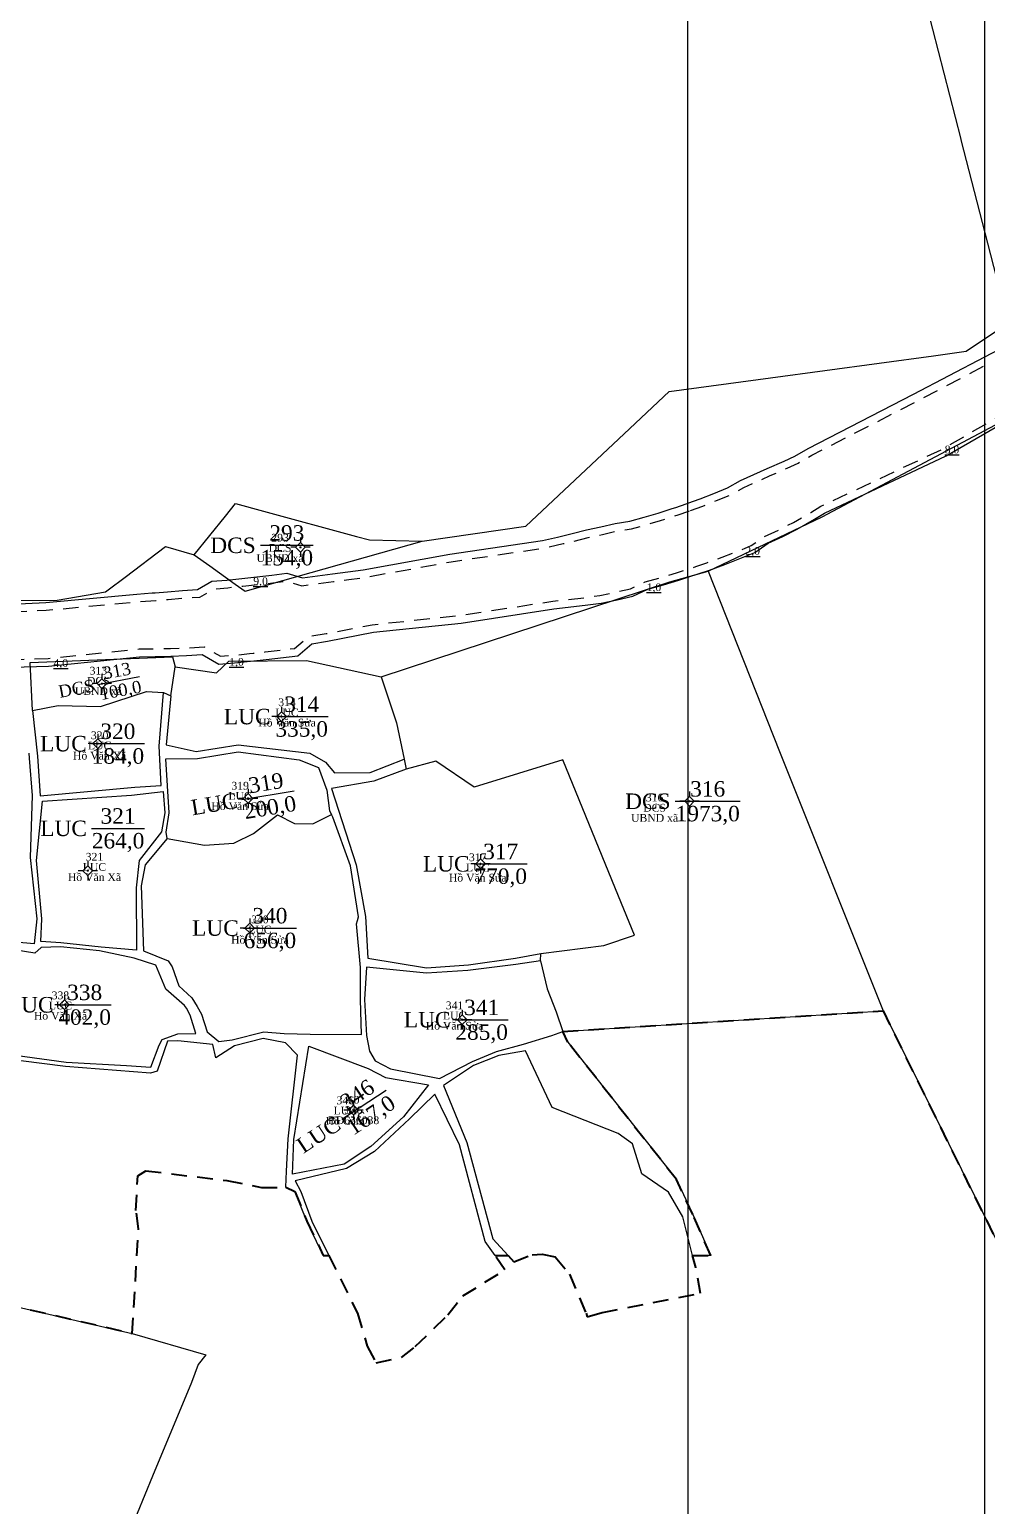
# Model space of a CAD drawing. Header units: metres. Extents: x 542180 to 550635, y 1840441 to 1846931.
# Drawn here: x 547734 to 547857.8, y 1841967.7 to 1842158.6 of the extents above; entities that cross this region are included whole.
import ezdxf
from ezdxf.enums import TextEntityAlignment as Align

# ---------------------------------------------------------------- set-up
doc = ezdxf.new("R2010")
doc.units = ezdxf.units.M
doc.header["$MEASUREMENT"] = 0
doc.linetypes.add('DGN Style 2', pattern=[3.355162, 2.013097, -1.342065])
for name, color, linetype, lineweight in [('Level 10', 7, 'Continuous', 0), ('Level 11', 7, 'Continuous', 0), ('Level 13', 7, 'Continuous', 0), ('Level 15', 7, 'Continuous', 0), ('Level 19', 7, 'Continuous', 0), ('Level 2', 7, 'Continuous', 0), ('Level 30', 7, 'Continuous', 0), ('Level 34', 7, 'Continuous', 0), ('Level 4', 7, 'Continuous', 0), ('Level 5', 7, 'Continuous', 0), ('Level 6', 7, 'Continuous', 0), ('Level 62', 7, 'Continuous', 0)]:
    doc.layers.add(name, color=color, linetype=linetype, lineweight=lineweight)
doc.styles.add('Style-Times New Roman', font='times.ttf')

# ---------------------------------------------------------------- blocks, each defined once
blk = doc.blocks.new('CENTRD')
at = {"layer": 'Level 11', "linetype": 'Continuous', "lineweight": 0}
h = blk.add_hatch(color=1, dxfattribs=at)
edge = h.paths.add_edge_path()
edge.add_arc((0, 0), 1.5, 0, 360)
at = {"layer": 'Level 11', "color": 1, "linetype": 'Continuous', "lineweight": 0}
for p, q in [((-6.25, 0), (-12.5, 0)), ((0, 6.25), (-6.25, 0)), ((-6.25, 0), (0, -6.25)), ((0, 12.5), (0, 6.25)), ((6.25, 0), (0, 6.25)), ((0, -6.25), (6.25, 0)), ((12.5, 0), (6.25, 0)), ((0, -6.25), (0, -12.5))]:
    blk.add_line(p, q, dxfattribs=at)
blk = doc.blocks.new('N_THUA_136')
at = {"layer": 'Level 13', "color": 1, "linetype": 'Continuous', "lineweight": 0}
blk.add_line((-0.678976, 0), (6.177024, 0), dxfattribs=at)
at = {"layer": 'Level 13', "color": 5, "linetype": 'Continuous', "lineweight": 0, "style": 'Style-Times New Roman'}
blk.add_text('293', height=2, dxfattribs=at).set_placement((2.749024, 1.6), align=Align.MIDDLE_CENTER)
at = {"layer": 'Level 2', "color": 3, "linetype": 'Continuous', "lineweight": 0, "style": 'Style-Times New Roman'}
blk.add_text('DCS', height=2, dxfattribs=at).set_placement((-1.278976, 0), align=Align.MIDDLE_RIGHT)
at = {"layer": 'Level 4', "color": 1, "linetype": 'Continuous', "lineweight": 0, "style": 'Style-Times New Roman'}
blk.add_text('154,0', height=2, dxfattribs=at).set_placement((2.749024, -1.6), align=Align.MIDDLE_CENTER)
blk = doc.blocks.new('N_THUA_142')
at = {"layer": 'Level 13', "color": 1, "linetype": 'Continuous', "lineweight": 0}
blk.add_line((-0.514919, -0.097417), (4.875462, 0.922385), dxfattribs=at)
at = {"layer": 'Level 13', "color": 5, "linetype": 'Continuous', "lineweight": 0, "style": 'Style-Times New Roman'}
blk.add_text('313', height=1.6, rotation=10.713123, dxfattribs=at).set_placement((1.94233, 1.670174), align=Align.MIDDLE_CENTER)
at = {"layer": 'Level 2', "color": 3, "linetype": 'Continuous', "lineweight": 0, "style": 'Style-Times New Roman'}
blk.add_text('DCS', height=1.6, rotation=10.713123, dxfattribs=at).set_placement((-0.986552, -0.186645), align=Align.MIDDLE_RIGHT)
at = {"layer": 'Level 4', "color": 1, "linetype": 'Continuous', "lineweight": 0, "style": 'Style-Times New Roman'}
blk.add_text('100,0', height=1.6, rotation=10.713123, dxfattribs=at).set_placement((2.418213, -0.845206), align=Align.MIDDLE_CENTER)
blk = doc.blocks.new('N_THUA_143')
at = {"layer": 'Level 13', "color": 1, "linetype": 'Continuous', "lineweight": 0}
blk.add_line((-0.81777, 0), (6.03823, 0), dxfattribs=at)
at = {"layer": 'Level 13', "color": 5, "linetype": 'Continuous', "lineweight": 0, "style": 'Style-Times New Roman'}
blk.add_text('314', height=2, dxfattribs=at).set_placement((2.61023, 1.6), align=Align.MIDDLE_CENTER)
at = {"layer": 'Level 2', "color": 3, "linetype": 'Continuous', "lineweight": 0, "style": 'Style-Times New Roman'}
blk.add_text('LUC', height=2, dxfattribs=at).set_placement((-1.41777, 0), align=Align.MIDDLE_RIGHT)
at = {"layer": 'Level 4', "color": 1, "linetype": 'Continuous', "lineweight": 0, "style": 'Style-Times New Roman'}
blk.add_text('335,0', height=2, dxfattribs=at).set_placement((2.61023, -1.6), align=Align.MIDDLE_CENTER)
blk = doc.blocks.new('N_THUA_145')
at = {"layer": 'Level 13', "color": 1, "linetype": 'Continuous', "lineweight": 0}
blk.add_line((-1.847555, 0), (6.562445, 0), dxfattribs=at)
at = {"layer": 'Level 13', "color": 5, "linetype": 'Continuous', "lineweight": 0, "style": 'Style-Times New Roman'}
blk.add_text('316', height=2, dxfattribs=at).set_placement((2.357445, 1.6), align=Align.MIDDLE_CENTER)
at = {"layer": 'Level 2', "color": 3, "linetype": 'Continuous', "lineweight": 0, "style": 'Style-Times New Roman'}
blk.add_text('DCS', height=2, dxfattribs=at).set_placement((-2.447555, 0), align=Align.MIDDLE_RIGHT)
at = {"layer": 'Level 4', "color": 1, "linetype": 'Continuous', "lineweight": 0, "style": 'Style-Times New Roman'}
blk.add_text('1973,0', height=2, dxfattribs=at).set_placement((2.357445, -1.6), align=Align.MIDDLE_CENTER)
blk = doc.blocks.new('N_THUA_146')
at = {"layer": 'Level 13', "color": 1, "linetype": 'Continuous', "lineweight": 0}
blk.add_line((-0.815787, 0), (6.040213, 0), dxfattribs=at)
at = {"layer": 'Level 13', "color": 5, "linetype": 'Continuous', "lineweight": 0, "style": 'Style-Times New Roman'}
blk.add_text('317', height=2, dxfattribs=at).set_placement((2.612213, 1.6), align=Align.MIDDLE_CENTER)
at = {"layer": 'Level 2', "color": 3, "linetype": 'Continuous', "lineweight": 0, "style": 'Style-Times New Roman'}
blk.add_text('LUC', height=2, dxfattribs=at).set_placement((-1.415787, 0), align=Align.MIDDLE_RIGHT)
at = {"layer": 'Level 4', "color": 1, "linetype": 'Continuous', "lineweight": 0, "style": 'Style-Times New Roman'}
blk.add_text('770,0', height=2, dxfattribs=at).set_placement((2.612213, -1.6), align=Align.MIDDLE_CENTER)
blk = doc.blocks.new('N_THUA_147')
at = {"layer": 'Level 13', "color": 1, "linetype": 'Continuous', "lineweight": 0}
blk.add_line((-0.803793, -0.133454), (5.95962, 0.989479), dxfattribs=at)
at = {"layer": 'Level 13', "color": 5, "linetype": 'Continuous', "lineweight": 0, "style": 'Style-Times New Roman'}
blk.add_text('319', height=2, rotation=9.426856, dxfattribs=at).set_placement((2.315852, 2.006405), align=Align.MIDDLE_CENTER)
at = {"layer": 'Level 2', "color": 3, "linetype": 'Continuous', "lineweight": 0, "style": 'Style-Times New Roman'}
blk.add_text('LUC', height=2, rotation=9.426856, dxfattribs=at).set_placement((-1.39569, -0.231727), align=Align.MIDDLE_RIGHT)
at = {"layer": 'Level 4', "color": 1, "linetype": 'Continuous', "lineweight": 0, "style": 'Style-Times New Roman'}
blk.add_text('200,0', height=2, rotation=9.426856, dxfattribs=at).set_placement((2.839975, -1.15038), align=Align.MIDDLE_CENTER)
blk = doc.blocks.new('N_THUA_148')
at = {"layer": 'Level 13', "color": 1, "linetype": 'Continuous', "lineweight": 0}
blk.add_line((-0.81777, 0), (6.03823, 0), dxfattribs=at)
at = {"layer": 'Level 13', "color": 5, "linetype": 'Continuous', "lineweight": 0, "style": 'Style-Times New Roman'}
blk.add_text('320', height=2, dxfattribs=at).set_placement((2.61023, 1.6), align=Align.MIDDLE_CENTER)
at = {"layer": 'Level 2', "color": 3, "linetype": 'Continuous', "lineweight": 0, "style": 'Style-Times New Roman'}
blk.add_text('LUC', height=2, dxfattribs=at).set_placement((-1.41777, 0), align=Align.MIDDLE_RIGHT)
at = {"layer": 'Level 4', "color": 1, "linetype": 'Continuous', "lineweight": 0, "style": 'Style-Times New Roman'}
blk.add_text('184,0', height=2, dxfattribs=at).set_placement((2.61023, -1.6), align=Align.MIDDLE_CENTER)
blk = doc.blocks.new('N_THUA_149')
at = {"layer": 'Level 13', "color": 1, "linetype": 'Continuous', "lineweight": 0}
blk.add_line((-0.911423, 0), (5.944577, 0), dxfattribs=at)
at = {"layer": 'Level 13', "color": 5, "linetype": 'Continuous', "lineweight": 0, "style": 'Style-Times New Roman'}
blk.add_text('321', height=2, dxfattribs=at).set_placement((2.516577, 1.6), align=Align.MIDDLE_CENTER)
at = {"layer": 'Level 2', "color": 3, "linetype": 'Continuous', "lineweight": 0, "style": 'Style-Times New Roman'}
blk.add_text('LUC', height=2, dxfattribs=at).set_placement((-1.511423, 0), align=Align.MIDDLE_RIGHT)
at = {"layer": 'Level 4', "color": 1, "linetype": 'Continuous', "lineweight": 0, "style": 'Style-Times New Roman'}
blk.add_text('264,0', height=2, dxfattribs=at).set_placement((2.516577, -1.6), align=Align.MIDDLE_CENTER)
blk = doc.blocks.new('N_THUA_157')
at = {"layer": 'Level 13', "color": 1, "linetype": 'Continuous', "lineweight": 0}
blk.add_line((-0.814796, 0), (6.041204, 0), dxfattribs=at)
at = {"layer": 'Level 13', "color": 5, "linetype": 'Continuous', "lineweight": 0, "style": 'Style-Times New Roman'}
blk.add_text('338', height=2, dxfattribs=at).set_placement((2.613204, 1.6), align=Align.MIDDLE_CENTER)
at = {"layer": 'Level 2', "color": 3, "linetype": 'Continuous', "lineweight": 0, "style": 'Style-Times New Roman'}
blk.add_text('LUC', height=2, dxfattribs=at).set_placement((-1.414796, 0), align=Align.MIDDLE_RIGHT)
at = {"layer": 'Level 4', "color": 1, "linetype": 'Continuous', "lineweight": 0, "style": 'Style-Times New Roman'}
blk.add_text('402,0', height=2, dxfattribs=at).set_placement((2.613204, -1.6), align=Align.MIDDLE_CENTER)
blk = doc.blocks.new('N_THUA_158')
at = {"layer": 'Level 13', "color": 1, "linetype": 'Continuous', "lineweight": 0}
blk.add_line((-0.81777, 0), (6.03823, 0), dxfattribs=at)
at = {"layer": 'Level 13', "color": 5, "linetype": 'Continuous', "lineweight": 0, "style": 'Style-Times New Roman'}
blk.add_text('340', height=2, dxfattribs=at).set_placement((2.61023, 1.6), align=Align.MIDDLE_CENTER)
at = {"layer": 'Level 2', "color": 3, "linetype": 'Continuous', "lineweight": 0, "style": 'Style-Times New Roman'}
blk.add_text('LUC', height=2, dxfattribs=at).set_placement((-1.41777, 0), align=Align.MIDDLE_RIGHT)
at = {"layer": 'Level 4', "color": 1, "linetype": 'Continuous', "lineweight": 0, "style": 'Style-Times New Roman'}
blk.add_text('656,0', height=2, dxfattribs=at).set_placement((2.61023, -1.6), align=Align.MIDDLE_CENTER)
blk = doc.blocks.new('N_THUA_159')
at = {"layer": 'Level 13', "color": 1, "linetype": 'Continuous', "lineweight": 0}
blk.add_line((-0.911423, 0), (5.944577, 0), dxfattribs=at)
at = {"layer": 'Level 13', "color": 5, "linetype": 'Continuous', "lineweight": 0, "style": 'Style-Times New Roman'}
blk.add_text('341', height=2, dxfattribs=at).set_placement((2.516577, 1.6), align=Align.MIDDLE_CENTER)
at = {"layer": 'Level 2', "color": 3, "linetype": 'Continuous', "lineweight": 0, "style": 'Style-Times New Roman'}
blk.add_text('LUC', height=2, dxfattribs=at).set_placement((-1.511423, 0), align=Align.MIDDLE_RIGHT)
at = {"layer": 'Level 4', "color": 1, "linetype": 'Continuous', "lineweight": 0, "style": 'Style-Times New Roman'}
blk.add_text('285,0', height=2, dxfattribs=at).set_placement((2.516577, -1.6), align=Align.MIDDLE_CENTER)
blk = doc.blocks.new('N_THUA_161')
at = {"layer": 'Level 13', "color": 1, "linetype": 'Continuous', "lineweight": 0}
blk.add_line((-0.680592, -0.449782), (5.039203, 3.330256), dxfattribs=at)
at = {"layer": 'Level 13', "color": 5, "linetype": 'Continuous', "lineweight": 0, "style": 'Style-Times New Roman'}
blk.add_text('346', height=2, rotation=33.459502, dxfattribs=at).set_placement((1.29715, 2.775078), align=Align.MIDDLE_CENTER)
at = {"layer": 'Level 2', "color": 3, "linetype": 'Continuous', "lineweight": 0, "style": 'Style-Times New Roman'}
blk.add_text('LUC', height=2, rotation=33.459502, dxfattribs=at).set_placement((-1.181157, -0.780591), align=Align.MIDDLE_RIGHT)
at = {"layer": 'Level 4', "color": 1, "linetype": 'Continuous', "lineweight": 0, "style": 'Style-Times New Roman'}
blk.add_text('167,0', height=2, rotation=33.459502, dxfattribs=at).set_placement((3.061462, 0.105396), align=Align.MIDDLE_CENTER)

msp = doc.modelspace()

# ---------------------------------------------------------------- linework, layer by layer
at = {"layer": 'Level 10', "color": 7, "lineweight": 0}
for p, q in [((547752.22, 1842072.43), (547752.79, 1842076.18)), ((547751.3, 1842072.85), (547752.22, 1842072.43)), ((547782.45, 1842064.21), (547782.67, 1842062.93)), ((547800.05, 1842038.13), (547800.11, 1842039.07)), ((547802.94, 1842029.01), (547844.39, 1842031.65))]:
    msp.add_line(p, q, dxfattribs=at)
at = {"layer": 'Level 10', "color": 7, "lineweight": 0, "flags": 128}
for points in [[(547860.61, 1842120.69), (547860.354, 1842121.6816), (547859.51, 1842124.95), (547857.96, 1842130.98), (547854.5101, 1842144.3722), (547854.49, 1842144.45), (547842.02, 1842192.86), (547839.51, 1842202.19), (547841.11, 1842204.17), (547849.93, 1842216.93), (547855.04, 1842224.34), (547877.7596, 1842233.3691), (547886.77, 1842236.95), (547893.19, 1842239.05), (547894.4676, 1842233.8274), (547896.83, 1842224.17), (547906.57, 1842196.75)], [(547821.78, 1842088.57), (547836.51, 1842095.6), (547908.58, 1842133.82)], [(547784.75, 1842092.42), (547798.19, 1842094.38), (547810.88, 1842106.32), (547816.71, 1842111.81), (547829.84, 1842113.58), (547850.9023, 1842116.426), (547855.15, 1842117), (547860.61, 1842120.69)], [(547755.27, 1842090.66), (547759.31, 1842095.69), (547760.61, 1842097.31), (547764.21, 1842096.33), (547776.25, 1842093.06), (547777.95, 1842092.6), (547784.75, 1842092.42)], [(547676.2, 1842079.1), (547679.5997, 1842081.1373), (547681.54, 1842082.3), (547687.82, 1842085.29), (547691.84, 1842087.24), (547694.33, 1842087.04), (547696.8172, 1842086.845), (547721.62, 1842084.9), (547724.05, 1842084.85), (547728.2, 1842084.77), (547737.54, 1842084.78), (547743.8, 1842085.88), (547744.1482, 1842086.1439), (547746.32, 1842087.79), (547751.55, 1842091.74), (547755.27, 1842090.66)], [(547755.27, 1842090.66), (547757.28, 1842089.23), (547760.5762, 1842086.8766), (547761.86, 1842085.96), (547766.723, 1842087.3324), (547784.75, 1842092.42)], [(547779.44, 1842074.87), (547816.82, 1842087.19), (547821.78, 1842088.57)], [(547821.78, 1842088.57), (547831.01, 1842065.21), (547844.39, 1842031.65)], [(547734.35, 1842070.53), (547734.05, 1842076.73), (547752.47, 1842077.48), (547752.79, 1842076.18)], [(547752.79, 1842076.18), (547758.13, 1842075.39), (547759.73, 1842076.91), (547769.78, 1842077.01), (547779.44, 1842074.87)], [(547779.44, 1842074.87), (547781.42, 1842068.92), (547782.45, 1842064.21)], [(547734.35, 1842070.53), (547737.68, 1842071.16), (547743.13, 1842071.04), (547749.07, 1842073), (547751.3, 1842072.85)], [(547734.35, 1842070.53), (547734.97, 1842064.64), (547735.35, 1842059.47), (547747.57, 1842060.6), (547750.97, 1842060.84), (547750.73, 1842065.9), (547751.3, 1842072.85)], [(547752.22, 1842072.43), (547751.65, 1842066.08), (547755.5, 1842065.22), (547760.94, 1842066.09), (547770.23, 1842065.02), (547772.24, 1842063.84), (547773.4, 1842062.48), (547778.03, 1842062.51), (547782.45, 1842064.21)], [(547733.86, 1842064.99), (547733.93, 1842064.37), (547734.29, 1842059.53), (547734.05, 1842051.5), (547734.89, 1842043.57), (547734.56, 1842040.32), (547724.87, 1842041.22), (547723.19, 1842039.03)], [(547751.78, 1842053.96), (547751.62, 1842054.79), (547752.01, 1842057.29), (547751.58, 1842064.26), (547755.71, 1842064.33), (547760.95, 1842065.2), (547768.85, 1842064.15), (547771.33, 1842063.16), (547772.42, 1842060.23), (547772.77, 1842057.53), (547773.03, 1842057.06)], [(547782.67, 1842062.93), (547778.5, 1842061.37), (547773.05, 1842060.45), (547776.22, 1842050.56), (547777.42, 1842043.88), (547777.71, 1842038.5), (547785.32, 1842037.25), (547790.74, 1842037.63), (547796.84, 1842038.5), (547800.11, 1842039.07)], [(547800.11, 1842039.07), (547808.25, 1842040.14), (547812.25, 1842041.44), (547810.15, 1842046.5), (547802.94, 1842064.14), (547791.47, 1842060.59), (547786.51, 1842063.97), (547782.67, 1842062.93)], [(547751.48, 1842057.28), (547751.03, 1842054.82), (547748.15, 1842051.1), (547747.74, 1842047.57), (547747.8, 1842039.54), (547743.21, 1842039.91), (547738.01, 1842040.45), (547735.41, 1842040.62), (547735.53, 1842043.58), (547734.85, 1842051.12), (547735.63, 1842058.78), (547747.14, 1842059.59), (547751.23, 1842060.05), (547751.48, 1842057.28)], [(547751.78, 1842053.96), (547748.93, 1842050.54), (547748.38, 1842047.84), (547748.69, 1842039.44), (547751.88, 1842038.13), (547752.16, 1842037.75), (547752.43, 1842037.37), (547753.27, 1842034.89), (547754.95, 1842033.36), (547755.64, 1842032.24), (547756.2, 1842031.23), (547756.96, 1842028.95), (547758.43, 1842027.69), (547760.17, 1842027.93), (547764.27, 1842028.96), (547766.92, 1842028.75), (547770.28, 1842028.66), (547776.9, 1842028.61), (547776.76, 1842033.12), (547776.78, 1842037.28), (547776.26, 1842042.94), (547776.4, 1842043.37), (547776.54, 1842043.84), (547775.5, 1842050.43), (547773.22, 1842056.72), (547773.03, 1842057.06)], [(547751.78, 1842053.96), (547756.61, 1842053.11), (547760.41, 1842053.38), (547760.46, 1842053.41), (547762.95, 1842054.63), (547766.04, 1842057.01), (547768.22, 1842055.9), (547770.6, 1842055.87), (547773.03, 1842057.06)], [(547722.03, 1842028.09), (547727.02, 1842026.61), (547738.71, 1842025.05), (547746.51, 1842024.59), (547749.65, 1842024.38), (547750.72, 1842027.23), (547751.12, 1842027.97), (547753.14, 1842028.7), (547755.49, 1842028.74), (547754.72, 1842031.12), (547754.28, 1842032.02), (547754.02, 1842032.34), (547751.59, 1842034.47), (547750.28, 1842037.58), (547747.51, 1842038.47), (547743, 1842039.42), (547737.95, 1842039.96), (547735.46, 1842039.86), (547734.66, 1842039.14), (547725.81, 1842040.54), (547723.86, 1842038.57)], [(547800.05, 1842038.13), (547796.87, 1842037.65), (547790.69, 1842036.9), (547785.32, 1842036.55), (547777.56, 1842037.33), (547777.3, 1842033.15), (547777.54, 1842028.47), (547777.94, 1842026.45), (547778.68, 1842025.22), (547780.68, 1842024.18), (547787.01, 1842022.9), (547791.26, 1842025.11), (547794.37, 1842026.42), (547797.88, 1842027.37), (547801.54, 1842028.5), (547802.94, 1842029.01)], [(547800.05, 1842038.13), (547800.94, 1842034.52), (547802.1, 1842031.53), (547802.94, 1842029.01)], [(547844.39, 1842031.65), (547873.07, 1841973.57), (547903.19, 1841987.27), (547907.32, 1841989.42), (547911.46, 1841991.25), (547920.31, 1841996.37), (547920.88, 1841995.3), (547923.46, 1841996.69), (547930.05, 1842000.68), (547932.85, 1842002.88), (547946.5, 1842012.5), (547950.11, 1842014.77), (547952.74, 1842016.59), (547955.88, 1842018.79), (547956.58, 1842017.85), (547958.37, 1842019.14), (547964.25, 1842022.29), (547967.28, 1842024.23)], [(547802.94, 1842029.01), (547803.62, 1842027.6), (547817.66, 1842009.83), (547819.8, 1842005.33), (547822.11, 1842000), (547819.76, 1842000), (547818.5, 1842005.03), (547816.64, 1842008.2), (547813.18, 1842010.6), (547811.97, 1842014.45), (547810.11, 1842015.78), (547801.57, 1842019.17), (547798.13, 1842026.51), (547794.67, 1842025.89), (547791.41, 1842024.59), (547787.53, 1842022.03), (547790.55, 1842014.62), (547793.89, 1842002.18), (547795.88, 1842000), (547794.19, 1842000), (547792.92, 1842001.83), (547789.61, 1842014.35), (547786.42, 1842020.89), (547783.14, 1842017.68), (547778.61, 1842013.45), (547774.98, 1842011.25), (547768.32, 1842009.68), (547769.04, 1842008.3), (547770.5, 1842004.47), (547772.7, 1842000), (547771.96, 1842000), (547769.85, 1842004.45), (547768.3, 1842008.29), (547767.11, 1842008.84), (547767.2, 1842010.92), (547767.43, 1842015.13), (547768.63, 1842025.93), (547767.09, 1842027.53), (547764.19, 1842028.11), (547760.47, 1842027.13), (547758.07, 1842025.59), (547757.67, 1842027.31), (547753.14, 1842027.81), (547751.8, 1842027.76), (547750.48, 1842023.86), (547749.63, 1842023.59), (547738.61, 1842024.48), (547726.99, 1842025.94)], [(547785.58, 1842022.1), (547782.36, 1842017.95), (547778.11, 1842014.12), (547774.66, 1842011.84), (547767.98, 1842010.53), (547768.14, 1842015.04), (547770.11, 1842027.1), (547777.77, 1842024.22), (547780.02, 1842023.04), (547785.58, 1842022.1)], [(547716.63, 1842015.02), (547718.04, 1842014), (547723.1, 1842013.43), (547722.13, 1842010.23), (547720.95, 1842001.51), (547721.47, 1841996.79), (547723.89, 1841995.68), (547727.5, 1841994.51), (547747.25, 1841989.94), (547756.76, 1841987.15), (547755.79, 1841985.93), (547754.93, 1841983.6), (547749.86, 1841971.48), (547746.91, 1841964.23)]]:
    msp.add_lwpolyline(points, dxfattribs=at)
at = {"layer": 'Level 30', "color": 5, "linetype": 'Continuous', "lineweight": 0, "flags": 128}
for points in [[(547857.5443, 1842116.2733), (547865.0638, 1842120.228)], [(547819.1512, 1842097.3506), (547820.7124, 1842097.9199), (547822.4925, 1842098.6097), (547824.2584, 1842099.335), (547825.9314, 1842100.2703), (547827.6634, 1842101.064), (547829.4046, 1842101.841), (547831.5933, 1842102.7984), (547832.9604, 1842103.4215), (547834.6901, 1842104.4292), (547848.3489, 1842111.4372), (547857.5443, 1842116.2733)], [(547857.5443, 1842106.3623), (547868.8981, 1842112.9468)], [(547819.1512, 1842087.768), (547820.4799, 1842088.1969), (547821.9452, 1842088.7025), (547823.9093, 1842089.4188), (547825.8587, 1842090.1743), (547827.7927, 1842090.9685), (547829.5467, 1842092.1681), (547831.44, 1842093.0358), (547833.2902, 1842093.9923), (547835.5408, 1842095.3021), (547836.8281, 1842096.0769), (547852.5474, 1842103.4644), (547857.5443, 1842106.3623)], [(547725.4592, 1842083.9958), (547736.0563, 1842084.4961), (547747.8405, 1842085.5908), (547749.836, 1842085.7366), (547750.2042, 1842085.7635), (547751.7939, 1842085.8873), (547753.7417, 1842086.0529), (547755.691, 1842086.1848), (547757.5643, 1842087.2385), (547759.5016, 1842087.4085), (547761.4371, 1842087.5979), (547765.3019, 1842088.0347), (547767.2308, 1842088.2821), (547769.2821, 1842087.6781), (547771.2188, 1842087.9371), (547773.1576, 1842088.1872), (547775.1287, 1842088.457), (547777.1109, 1842088.7292), (547788.3358, 1842090.7582), (547800.3235, 1842092.5268), (547802.2775, 1842092.9681), (547802.7996, 1842093.086), (547804.1632, 1842093.4084), (547806.0141, 1842093.8802), (547807.8775, 1842094.2788), (547809.733, 1842094.7126), (547811.6249, 1842095.012), (547813.465, 1842095.5206), (547815.2944, 1842096.066), (547817.1127, 1842096.6478), (547817.5809, 1842096.8042), (547818.9189, 1842097.2659), (547819.1512, 1842097.3506)], [(547723.8153, 1842075.9339), (547736.4224, 1842076.2536), (547748.2004, 1842077.4868), (547750.201, 1842077.5185), (547750.5701, 1842077.5243), (547752.232, 1842077.5583), (547754.2696, 1842077.6222), (547756.3033, 1842077.7597), (547758.4517, 1842076.5113), (547760.4963, 1842076.6907), (547762.5389, 1842076.8906), (547762.9824, 1842076.9367), (547764.5794, 1842077.1108), (547768.6533, 1842077.6126), (547770.5038, 1842079.1657), (547772.5168, 1842079.4937), (547778.458, 1842080.6409), (547789.8228, 1842081.8305), (547801.797, 1842083.6795), (547805.848, 1842084.1339), (547807.9294, 1842084.4172), (547809.9825, 1842084.8521), (547812.026, 1842085.33), (547813.9572, 1842086.2342), (547815.9723, 1842086.7912), (547817.9758, 1842087.3885), (547819.1512, 1842087.768)]]:
    msp.add_lwpolyline(points, dxfattribs=at)
at = {"layer": 'Level 34', "color": 2, "linetype": 'DGN Style 2', "lineweight": 30}
for p, q in [((547802.94, 1842029.01), (547844.39, 1842031.65)), ((547844.39, 1842031.65), (547873.07, 1841973.57)), ((547803.62, 1842027.6), (547802.94, 1842029.01)), ((547817.66, 1842009.83), (547803.62, 1842027.6)), ((547747.96, 1842010.33), (547749, 1842010.99)), ((547749, 1842010.99), (547759.48, 1842009.71)), ((547747.73, 1842005.85), (547747.96, 1842010.33)), ((547759.48, 1842009.71), (547763.98, 1842008.81)), ((547819.8, 1842005.33), (547817.66, 1842009.83)), ((547763.98, 1842008.81), (547767.11, 1842008.84)), ((547767.11, 1842008.84), (547768.3, 1842008.29)), ((547768.3, 1842008.29), (547769.85, 1842004.45)), ((547748.06, 1842003.48), (547747.73, 1842005.85)), ((547822.11, 1842000), (547819.8, 1842005.33)), ((547747.25, 1841989.94), (547748.06, 1842003.48)), ((547769.85, 1842004.45), (547771.96, 1842000)), ((547771.96, 1842000), (547772.7, 1842000)), ((547772.7, 1842000), (547776.38, 1841992.57)), ((547795.46, 1841998.15), (547794.19, 1842000)), ((547794.19, 1842000), (547795.88, 1842000)), ((547795.88, 1842000), (547796.61, 1841999.2)), ((547796.61, 1841999.2), (547798.99, 1842000.11)), ((547798.99, 1842000.11), (547800.29, 1842000.17)), ((547800.29, 1842000.17), (547801.95, 1841999.85)), ((547801.95, 1841999.85), (547803.82, 1841997.62)), ((547820.15, 1841998.47), (547819.76, 1842000)), ((547819.76, 1842000), (547822.11, 1842000)), ((547790.02, 1841994.78), (547795.46, 1841998.15)), ((547803.82, 1841997.62), (547805.97, 1841992.54)), ((547820.79, 1841995.12), (547820.15, 1841998.47)), ((547727.5, 1841994.51), (547747.25, 1841989.94)), ((547788.1, 1841992.35), (547790.02, 1841994.78)), ((547808.08, 1841992.63), (547820.79, 1841995.12)), ((547776.38, 1841992.57), (547777.66, 1841988.3)), ((547783.87, 1841988.24), (547788.1, 1841992.35)), ((547805.97, 1841992.54), (547806.12, 1841992.09)), ((547806.12, 1841992.09), (547808.08, 1841992.63)), ((547777.66, 1841988.3), (547778.81, 1841986.15)), ((547782.08, 1841986.84), (547783.87, 1841988.24)), ((547778.81, 1841986.15), (547782.08, 1841986.84))]:
    msp.add_line(p, q, dxfattribs=at)
at = {"layer": 'Level 6', "color": 2, "linetype": 'DGN Style 2', "lineweight": 0, "flags": 128}
for points in [[(547728.540201, 1841860.122062), (547713.472986, 1841895.692655), (547707.368434, 1841911.367957), (547699.985019, 1841931.340525), (547695.343563, 1841944.360678), (547691.294551, 1841955.980541), (547686.361906, 1841968.460588), (547679.862171, 1841986.965828), (547675.028236, 1842001.063821), (547670.425391, 1842012.302026), (547668.338394, 1842020.229201), (547664.161268, 1842032.424478), (547660.111117, 1842043.547593), (547659.586467, 1842047.504807), (547659.706653, 1842050.638754), (547659.854348, 1842051.699203), (547660.07284, 1842052.832909), (547660.578283, 1842054.702621), (547661.444054, 1842056.950538), (547662.748626, 1842059.389294), (547663.947389, 1842061.114655), (547665.554286, 1842062.964737), (547667.897343, 1842065.029444), (547669.334535, 1842066.024885), (547669.835256, 1842066.331549), (547671.510222, 1842067.486335), (547673.522472, 1842068.067293), (547675.37625, 1842068.698967), (547679.170145, 1842069.777159), (547681.071015, 1842070.286695), (547682.977322, 1842070.777314), (547688.700674, 1842072.154093), (547690.629393, 1842072.568989), (547692.557532, 1842072.963594), (547696.418024, 1842073.693645), (547700.380689, 1842074.361127), (547702.380498, 1842074.307925), (547706.174061, 1842074.830485), (547707.65755, 1842075.014053), (547712.023581, 1842075.487839), (547713.853178, 1842075.656399), (547715.769259, 1842076.326952), (547717.850834, 1842076.476869), (547721.753587, 1842076.784955), (547722.244883, 1842076.821772), (547723.766145, 1842076.932975), (547736.357556, 1842077.252277), (547748.140294, 1842078.485973), (547750.185223, 1842078.518376), (547750.552017, 1842078.524139), (547752.2061, 1842078.557979), (547754.220183, 1842078.621142), (547756.541145, 1842078.778064), (547758.680055, 1842077.535179), (547760.403894, 1842077.686434), (547762.438505, 1842077.885552), (547762.876518, 1842077.931082), (547764.464082, 1842078.104153), (547768.237206, 1842078.568905), (547770.071566, 1842080.108459), (547772.341557, 1842080.478334), (547778.310878, 1842081.630963), (547789.694367, 1842082.82252), (547801.664904, 1842084.670954), (547805.724814, 1842085.126354), (547807.758122, 1842085.403108), (547809.765003, 1842085.828217), (547811.69657, 1842086.27994), (547813.60952, 1842087.175596), (547815.69621, 1842087.752384), (547817.679302, 1842088.3436), (547820.16317, 1842089.145469), (547821.610775, 1842089.644963), (547823.557271, 1842090.354843), (547825.488046, 1842091.103124), (547827.31525, 1842091.853468), (547829.052558, 1842093.041652), (547831.001822, 1842093.935001), (547832.808785, 1842094.869148), (547835.031434, 1842096.162682), (547836.356356, 1842096.960125), (547852.083032, 1842104.351092), (547868.408426, 1842113.818816), (547885.499296, 1842123.106498), (547905.41965, 1842132.786211), (547910.737603, 1842135.395153), (547912.558338, 1842136.157982), (547916.09127, 1842137.834242), (547917.884558, 1842138.658821), (547919.682442, 1842139.4682), (547921.454633, 1842140.249025), (547923.385243, 1842141.247816), (547925.432509, 1842142.170213), (547927.027962, 1842142.44588), (547928.655669, 1842143.385543), (547930.558703, 1842144.134702), (547934.243322, 1842145.534164), (547936.099483, 1842146.213887), (547939.816609, 1842147.524581), (547941.544838, 1842148.110782), (547943.230321, 1842149.305218), (547945.255795, 1842149.956251), (547947.143235, 1842150.54634), (547949.035404, 1842151.12127), (547950.933981, 1842151.681597), (547954.736607, 1842152.754549), (547956.647568, 1842153.269115), (547958.557519, 1842153.769107), (547964.756888, 1842155.37601)], [(547819.493788, 1842096.411114), (547821.064393, 1842096.983844), (547822.863164, 1842097.680879), (547824.693919, 1842098.432817), (547826.384412, 1842099.377896), (547828.075464, 1842100.152831), (547829.808743, 1842100.926297), (547832.001074, 1842101.885285), (547833.420609, 1842102.532284), (547835.170386, 1842103.551681), (547848.809898, 1842110.549784), (547858.009776, 1842115.38824)], [(547587.354686, 1842055.479048), (547589.329254, 1842055.798662), (547603.449719, 1842058.068661), (547620.648602, 1842061.43374), (547630.961476, 1842063.477413), (547632.926762, 1842063.911997), (547634.856566, 1842064.342667), (547638.670156, 1842065.203229), (547640.584408, 1842065.627916), (547644.40101, 1842066.54068), (547645.997408, 1842066.946544), (547646.298412, 1842067.024666), (547647.932391, 1842067.419669), (547648.220021, 1842067.497473), (547652.021434, 1842068.56903), (547653.867644, 1842069.230795), (547657.594661, 1842070.313982), (547659.528928, 1842070.887418), (547661.412626, 1842071.550925), (547665.73335, 1842072.801016), (547667.644648, 1842073.489586), (547669.561638, 1842074.167387), (547671.518477, 1842074.819768), (547673.410584, 1842075.56346), (547675.3283, 1842076.118847), (547676.521139, 1842076.453889), (547677.287975, 1842076.6652), (547679.25688, 1842077.192904), (547681.226985, 1842077.699991), (547685.189451, 1842078.656603), (547689.165081, 1842079.533457), (547695.170698, 1842080.700247), (547697.172612, 1842081.04778), (547699.19938, 1842081.378769), (547701.200392, 1842081.754065), (547705.225741, 1842082.308532), (547707.24563, 1842082.556012), (547709.26799, 1842082.783214), (547713.1397, 1842083.159471), (547715.229803, 1842082.528016), (547717.43635, 1842082.68692), (547719.44957, 1842082.783372), (547721.473665, 1842082.831711), (547721.979324, 1842082.840639), (547723.503915, 1842082.86472), (547725.515677, 1842082.997353), (547736.126164, 1842083.498285), (547747.923191, 1842084.594176), (547750.279456, 1842084.766333), (547751.875078, 1842084.890594), (547753.817818, 1842085.055764), (547755.984143, 1842085.202349), (547757.866568, 1842086.261182), (547759.594005, 1842086.412766), (547761.541954, 1842086.603384), (547765.421668, 1842087.04187), (547767.149758, 1842087.263514), (547769.203754, 1842086.65872), (547771.349046, 1842086.945616), (547773.289377, 1842087.195913), (547775.264529, 1842087.466268), (547777.267931, 1842087.741379), (547788.497758, 1842089.77127), (547800.506885, 1842091.543031), (547803.024796, 1842092.111674), (547804.401765, 1842092.437234), (547806.242277, 1842092.906387), (547808.095935, 1842093.302903), (547809.925235, 1842093.730577), (547811.836931, 1842094.03311), (547813.741084, 1842094.559414), (547815.589656, 1842095.11053), (547817.423505, 1842095.697305), (547817.902422, 1842095.857285), (547819.253299, 1842096.323428), (547819.493755, 1842096.411102)]]:
    msp.add_lwpolyline(points, dxfattribs=at)
at = {"layer": 'Level 62', "color": 7, "linetype": 'Continuous', "lineweight": 0}
for p, q in [((547819.1512, 1842097.3506), (547819.1512, 1842276.5675)), ((547857.5443, 1842106.3623), (547857.5443, 1842116.2733)), ((547857.5443, 1841853.8346), (547857.5443, 1842106.3623)), ((547819.1512, 1842087.768), (547819.1512, 1842097.3506))]:
    msp.add_line(p, q, dxfattribs=at)
at = {"layer": 'Level 62', "color": 7, "linetype": 'Continuous', "lineweight": 0, "flags": 128}
for points in [[(547857.5443, 1842116.2733), (547857.5443, 1842276.5675), (547819.1512, 1842276.5675)], [(547819.1512, 1842087.768), (547819.1512, 1841853.8346), (547857.5443, 1841853.8346)]]:
    msp.add_lwpolyline(points, dxfattribs=at)

# ---------------------------------------------------------------- block references
at = {"layer": 'Level 11', "color": 1, "linetype": 'Continuous', "lineweight": 0, "xscale": 0.1, "yscale": 0.1, "zscale": 0.1}
for p in [(547769.01, 1842091.64), (547743.32, 1842074), (547766.56, 1842069.74), (547742.78, 1842066.24), (547762.23, 1842059.16), (547819.35, 1842058.79), (547741.48, 1842049.8), (547792.31, 1842050.69), (547762.45, 1842042.38), (547738.48, 1842032.46), (547789.94, 1842030.52), (547775.89, 1842018.82)]:
    msp.add_blockref('CENTRD', p, dxfattribs=at)
at = {"layer": 'Level 2', "color": 3, "linetype": 'Continuous', "lineweight": 0}
for name, p in [('N_THUA_136', (547764.49977, 1842091.900272)), ('N_THUA_142', (547743.32, 1842074)), ('N_THUA_143', (547766.56, 1842069.74)), ('N_THUA_148', (547742.78, 1842066.24)), ('N_THUA_147', (547762.23, 1842059.16)), ('N_THUA_145', (547819.35, 1842058.79)), ('N_THUA_149', (547742.89741, 1842055.281541)), ('N_THUA_146', (547792.31, 1842050.69)), ('N_THUA_158', (547762.45, 1842042.38)), ('N_THUA_157', (547738.48, 1842032.46)), ('N_THUA_159', (547789.94, 1842030.52)), ('N_THUA_161', (547775.05527, 1842018.094444))]:
    msp.add_blockref(name, p, dxfattribs=at)

# ---------------------------------------------------------------- texts
at = {"layer": 'Level 15', "color": 1, "linetype": 'Continuous', "lineweight": 0, "char_height": 1, "attachment_point": 5, "line_spacing_factor": 0.790495, "style": 'Style-Times New Roman'}
for s, insert in [('293\\PDCS\\PUBND xã', (547766.370295, 1842091.557069)), ('313\\PDCS\\PUBND xã', (547742.863577, 1842074.354623)), ('314\\PLUC\\PHồ Văn Sửa', (547767.272108, 1842070.264484)), ('320\\PLUC\\PHồ Văn Xã', (547743.027677, 1842065.99055)), ('319\\PLUC\\PHồ Văn Sửa', (547761.208692, 1842059.465968)), ('316\\PDCS\\PUBND xã', (547814.833517, 1842057.940765)), ('321\\PLUC\\PHồ Văn Xã', (547742.358863, 1842050.275099)), ('317\\PLUC\\PHồ Văn Sửa', (547791.941912, 1842050.205346)), ('340\\PLUC\\PHồ Văn Sửa', (547763.762665, 1842042.169472)), ('338\\PLUC\\PHồ Văn Xã', (547737.958594, 1842032.342443)), ('341\\PLUC\\PHồ Văn Sửa', (547788.950213, 1842031.048985)), ('346\\PLUC\\PHồ Căm', (547774.806214, 1842018.752688))]:
    msp.add_mtext(s, dxfattribs=dict(at, insert=insert))
at = {"layer": 'Level 19', "color": 2, "linetype": 'Continuous', "lineweight": 0, "insert": (547775.89, 1842018.82), "char_height": 1, "attachment_point": 5, "line_spacing_factor": 0.790495, "style": 'Style-Times New Roman'}
msp.add_mtext('10\\P346\\PBĐ636038', dxfattribs=at)
at = {"layer": 'Level 5', "color": 5, "linetype": 'Continuous', "lineweight": 0, "style": 'Style-Times New Roman'}
for s, p in [('%%u8,0%%U', (547853.312601, 1842104.297211)), ('%%u2,0%%U', (547827.533785, 1842091.171333)), ('%%u9,0%%U', (547763.850496, 1842087.259794)), ('%%u1,0%%U', (547814.749543, 1842086.478022)), ('%%u4,0%%U', (547738.004533, 1842076.670937)), ('%%u1,0%%U', (547760.738545, 1842076.813744))]:
    msp.add_text(s, height=1, dxfattribs=at).set_placement(p, align=Align.MIDDLE_CENTER)

doc.saveas('drawing.dxf')
